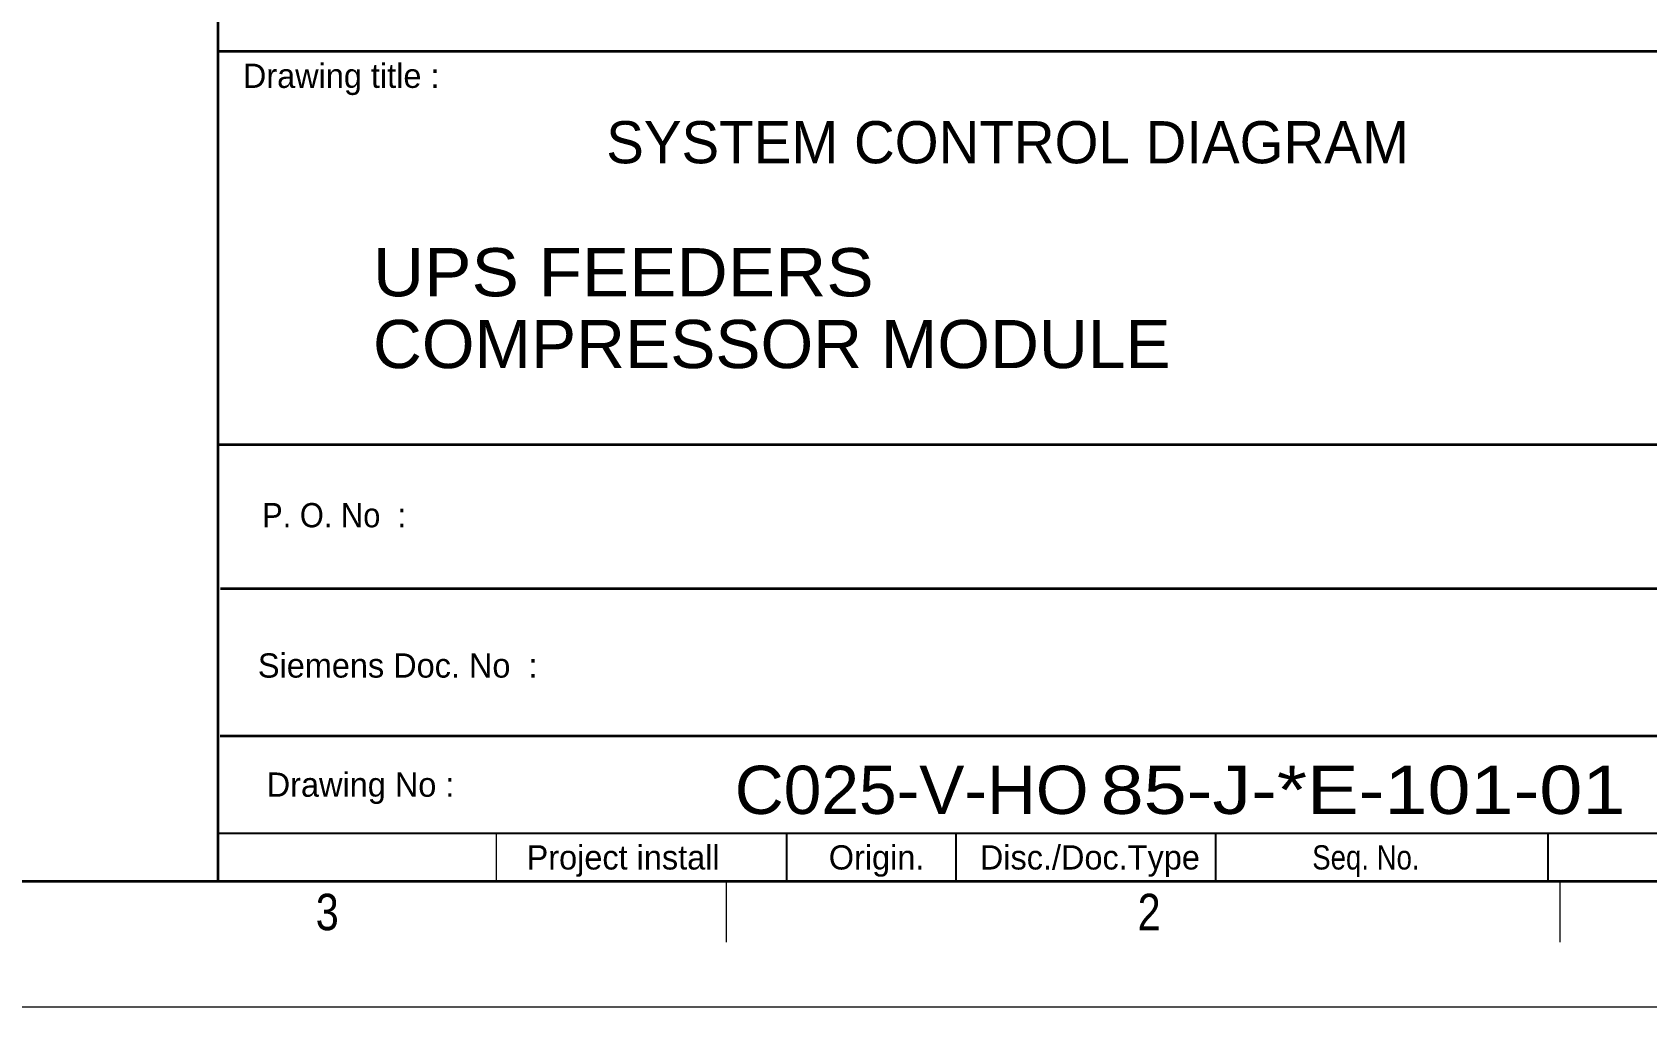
# Model space of a CAD drawing. Header units: millimetres. Extents: x 0 to 841, y 0 to 594.
# Drawn here: x 633.4 to 767.3, y 0 to 80.9 of the extents above; entities that cross this region are included whole.
import ezdxf
from ezdxf.enums import TextEntityAlignment as Align

# ---------------------------------------------------------------- set-up
doc = ezdxf.new("R2010")
doc.units = ezdxf.units.MM
doc.header["$LTSCALE"] = 1.2
doc.layers.add('1', color=7, linetype='Continuous', lineweight=13)
doc.layers.add('9', color=7, linetype='Continuous', lineweight=13)
doc.layers.add('2', color=7, linetype='Continuous')

msp = doc.modelspace()

# ---------------------------------------------------------------- linework, layer by layer
at = {"layer": '1', "lineweight": 35}
for p, q in [((829.285, 79.272), (648.873, 79.272)), ((788.556, 46.63), (648.822, 46.63)), ((789.341, 34.696), (648.997, 34.697)), ((829.275, 22.463), (648.972, 22.463)), ((648.95, 10.382), (10.333, 10.382))]:
    msp.add_line(p, q, dxfattribs=at)
at = {"layer": '1', "lineweight": 25}
for p, q in [((648.823, 14.409), (829.285, 14.409)), ((695.949, 14.409), (695.949, 10.382)), ((695.949, 14.409), (695.949, 10.382)), ((709.982, 14.409), (709.982, 10.382)), ((731.533, 14.409), (731.533, 10.382)), ((759.098, 14.409), (759.098, 10.382)), ((759.098, 14.409), (759.098, 10.382))]:
    msp.add_line(p, q, dxfattribs=at)
at = {"layer": '1'}
for p, q in [((671.892, 10.382), (671.892, 14.409)), ((690.937, 10.382), (690.937, 5.348)), ((760.1, 10.382), (760.1, 5.348))]:
    msp.add_line(p, q, dxfattribs=at)
at = {"layer": '1', "lineweight": 35}
msp.add_lwpolyline([(648.81, 84.229), (829.271, 84.229), (829.271, 10.406), (648.81, 10.406)], close=True, dxfattribs=at)
at = {"layer": '9'}
msp.add_lwpolyline([(0, 0), (841, 0), (841, 594), (0, 594)], close=True, dxfattribs=at)

# ---------------------------------------------------------------- texts
at = {"layer": '1'}
for s, p in [('Drawing title :', (650.865, 76.257)), ('Siemens Doc. No  :', (652.111, 27.315)), ('Drawing No :', (652.847, 17.429)), ('Project install', (674.398, 11.388)), ('Origin.', (699.457, 11.388)), ('Disc./Doc.Type', (711.987, 11.388))]:
    msp.add_text(s, height=2.013, dxfattribs=at).set_placement(p)
for s, width, p in [('P. O. No  :', 0.95, (652.463, 39.791)), ('Seq. No.', 0.85, (739.552, 11.388))]:
    msp.add_text(s, height=2.013, dxfattribs=dict(at, width=width)).set_placement(p)
at = {"layer": '1', "width": 0.85}
for s, p in [('3', (657.864, 6.354)), ('2', (726.025, 6.354))]:
    msp.add_text(s, height=3.02, dxfattribs=at).set_placement(p, align=Align.CENTER)
at = {"layer": '2'}
msp.add_text('SYSTEM CONTROL DIAGRAM', height=3.5, dxfattribs=at).set_placement((681, 70))
for s, width, p in [('UPS FEEDERS', 1.1, (661.654, 58.96)), ('COMPRESSOR MODULE', 1.05, (661.654, 53)), ('85-J-*E-101-01', 1.2, (722, 16))]:
    msp.add_text(s, height=4, dxfattribs=dict(at, width=width)).set_placement(p)
at = {"layer": '2', "width": 1.05}
msp.add_text('C025-V-HO', height=4, dxfattribs=at).set_placement((721, 16), align=Align.RIGHT)

doc.saveas('drawing.dxf')
